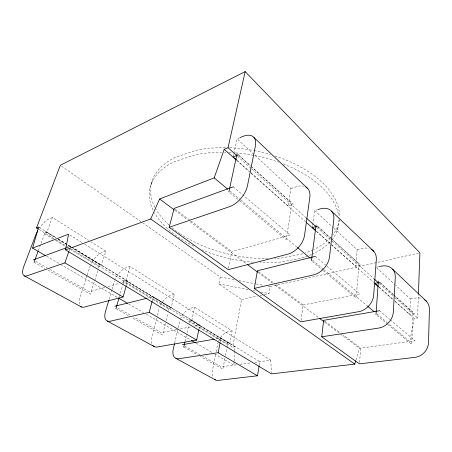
<?xml version="1.0" encoding="UTF-8"?>
<svg xmlns="http://www.w3.org/2000/svg" width="452" height="452" viewBox="0 0 452 452"><rect width="100%" height="100%" fill="white"/><g stroke="black" fill="none" stroke-linecap="round" stroke-linejoin="round"><path stroke-width="0.34" stroke-dasharray="2.26 1.69" d="M395.172 301.597L414.134 318.485L417.558 317.942L418.394 294.845M393.748 294.947L414.444 313.603L409.755 314.349L410.416 298.964L395.573 285.252M234.057 361.736L233.842 365.137L215.005 354.187M234.096 361.058L234.684 351.537M234.729 350.859L234.983 346.774L71.761 247.233M359.538 362.493L360.702 348.108L342.723 334.644M330.96 238.345L360.532 265.008L355.628 266.098L357.125 249.736L333.842 228.232M337.429 229.949L337.915 225.548M312.428 227.593L312.705 225.548M312.795 224.87L314.699 210.547L317.31 209.762M301.055 320.479L303.106 304.981L275.454 284.285M250.894 166.178L293.269 204.372L288.173 205.976L290.924 188.586L237.097 138.86L239.487 137.849M259.25 365.03L259.793 361.662L221.039 338.017L215.508 338.972M264.183 294.602L268.985 293.563L270.115 286.619L418.535 253.16M234.983 346.774L232.74 347.13L241.537 299.523L218.836 283.918L220.26 277.036L142.318 222.57M229.735 343.695L191.755 320.536L188.687 321.174L226.678 344.204L229.735 343.695L232.136 330.892L194.71 307.275L191.518 307.976A13.277 8.006 -58.6 0 0 180.879 318.05M414.134 318.485L409.794 341.492L388.709 323.858M224.921 358.368L222.881 369.148L200.287 356.357M225.441 355.639L226.864 348.13M226.994 347.447L227.876 342.853L189.936 319.739L189.185 323.027M220.254 342.028L221.039 338.017M215.581 354.577L212.355 370.906A11.215 7.424 -61.6 0 0 212.773 377.019M216.118 351.854L217.598 344.367A12.571 8.255 -59.3 0 1 218.485 341.379M228.48 268.324L231.836 251.628L290.297 235.136L242.922 195.015M198.982 329.186L199.863 325.095L153.301 296.681L147.216 298.196M233.153 156.934L233.74 154.256M233.887 153.584L237.097 138.86M191.755 320.536L194.71 307.275M185.021 341.582L186.41 335.395M187.026 332.649L188.569 325.773M174.636 343.153L179.636 321.671A13.277 8.006 -58.6 0 1 180.653 318.564M171.11 307.948L126.018 280.455L122.967 281.336L168.048 308.659L171.11 307.948L174.382 294.45L130.023 266.465L126.854 267.426A14.498 7.396 -57.5 0 0 115.362 279.189M165.353 323.395L162.528 334.977L131.905 317.637M166.02 320.671L167.845 313.191M168.511 310.467L169.325 307.179L124.311 279.754L122.769 285.054M156.793 318.242L151.962 337.384A12.204 7.074 -60.1 0 0 151.94 343.769M157.482 315.507L159.036 309.354A13.656 7.837 -58.2 0 1 159.505 307.772M152.07 301.439L153.301 296.681M126.498 285.003L127.633 281.014L72.444 247.334M126.018 280.455L130.023 266.465M150.928 184.924L152.171 180.625M119.3 297.083L122.577 285.726M109.09 299.405L111.898 289.93M112.096 289.252L114.102 282.483A14.498 7.396 -57.5 0 1 114.661 280.845M355.927 360.142L359.526 348.249L415.06 340.797L390.291 319.824M69.907 249.171L98.293 266.375L101.316 265.397L105.762 251.154L90.925 241.792M97.785 270.697L90.434 294.156L47.528 269.861M98.621 268.047L99.666 264.736L73.134 248.572M86.999 275.703L80.01 297.45A13.396 6.441 -58.7 0 0 79.366 304.106M87.208 275.048L89.541 267.799A14.956 7.108 -57.2 0 1 90.897 264.431M69.037 250.894L69.727 248.899M69.958 248.233L70.642 246.238L71.845 246.967M53.003 238.922L43.94 233.43L46.901 232.215L52.359 217.457L88.552 240.294M38.318 250.702L45.392 231.667L55.641 237.916M52.359 217.457L49.274 218.768A15.967 6.362 -56.6 0 0 39.55 227.927M66.698 247.679L70.642 246.238M105.762 251.154L102.61 252.216A14.956 7.108 -57.2 0 0 91.174 263.872M290.924 188.586L296.201 186.8A19.572 12.108 -47.7 0 1 303.744 186.224M104.785 287.461L89.372 291.806L49.675 269.279M108.147 286.512L118.899 283.477M122.26 282.534L127.633 281.014M174.382 294.45L171.195 295.229A13.656 7.837 -58.2 0 0 160.364 305.659M357.125 249.736L362.205 248.493A17.419 12.662 -45.5 0 1 369.03 248.442M376.748 267.149L378.623 266.731M241.537 299.523L257.318 296.094M260.064 295.501L263.493 294.755M177.031 329.542L161.189 332.627L133.69 317.022M180.489 328.864L191.563 326.711M194.326 326.169L199.863 325.095M303.106 304.981L359.741 293.947L326.033 265.403M232.136 330.892L228.966 331.463A12.571 8.255 -59.3 0 0 218.689 340.887M410.416 298.964L415.269 298.094A15.713 12.758 -42.2 0 1 421.863 298.456M236.424 364.804L221.373 366.826L202.456 356.103M239.865 364.34L251.544 362.775M254.73 362.329L270.742 360.176L271.449 373.188M220.26 277.036L234.797 279.828M238.955 280.63L255.572 283.822M256.267 283.958L263.188 285.285M268.036 286.218L270.115 286.619M218.836 283.918L248.374 289.596M253.182 290.523L256.617 291.184M260.742 291.975L268.985 293.563M34.041 262.228L45.076 268.471M115.978 308.62L128.837 315.903M183.8 347.017L197.846 354.973M35.646 261.301L47.24 267.889M117.825 308.004L131.249 315.632M184.795 346.062L200.021 354.718M46.556 256.239L59.941 264.024M60.551 264.375L117.141 297.28M128.701 304.004L143.307 312.496M146.346 314.264L190.704 340.051M196.174 343.232L211.971 352.419M55.415 240.385L69.303 248.803M58.054 239.385L70.116 246.735M38.906 229.413L53.957 238.554M56.364 240.018L66.597 246.233M67.201 246.6L68.405 247.329M71.416 249.154L232.74 347.13M39.267 227.412L56.116 237.69M58.523 239.159L71.156 246.865M46.901 232.215L55.873 237.684M58.263 239.148L70.823 246.803M71.416 247.165L101.316 265.397M69.761 234.933L82.337 242.769M84.739 244.266L270.742 360.176M61.495 166.093L141.742 222.169M174.845 210.333L187.235 219.587M190.049 221.689L246.368 263.748M258.194 272.579L272.273 283.093M275.087 285.195L318.434 317.558M324.626 322.186L339.825 333.536M340.384 333.955L359.526 348.249M175.24 209.259L190.371 220.587M190.93 221.005L231.836 251.628M258.527 271.612L274.895 283.862M324.739 321.18L340.475 332.96M229.955 192.812L239.159 200.485M239.701 200.937L286.252 239.758L291.896 203.247L252.193 167.472M312.507 261.651L322.734 270.177M323.27 270.624L356.091 297.992L359.103 263.821L331.107 238.588M377.075 315.49L387.364 324.073M387.906 324.519L411.738 344.396L413.004 312.4L393.861 295.145M229.865 190.987L240.131 199.569M240.667 200.021L296.84 247.007M310.338 258.301L311.959 259.657M312.501 260.109L323.304 269.143M323.841 269.595L367.086 305.767M376.815 313.908L388.172 323.4M233.232 186.812L242.385 194.563M315.332 256.34L325.496 264.951M379.522 310.699L389.748 319.366M236.825 160.2L250.448 172.348M250.973 172.811L288.173 205.976M316.643 231.351L330.87 244.029M331.395 244.498L355.628 266.098M379.098 287.02L394.167 300.45M394.686 300.913L409.755 314.349M236.842 160.545L248.933 171.314M251.035 173.189L305.699 221.887M316.208 231.249L330.926 244.362M331.452 244.831L373.578 282.359M378.844 287.048L393.065 299.716M237.486 156.2L251.137 168.46M251.662 168.929L306.264 217.977M316.762 227.407L331.463 240.611M331.983 241.08L373.985 278.805M379.234 283.523L394.455 297.196M394.98 297.67L417.558 317.942M238.34 154.855L250.374 165.703M317.468 226.186L330.44 237.882M379.776 282.353L393.229 294.478M239.136 155.703L250.109 165.59M318.14 226.904L330.587 238.119M380.409 283.02L393.347 294.676M314.699 210.547L333.327 227.751M376.635 267.759L395.059 284.777M339.266 219.683A95.734 53.342 11.2 0 1 332.751 235.063M330.485 237.741A95.734 53.342 11.2 0 1 313.829 249.493M313.219 249.775A95.734 53.342 11.2 0 1 305.479 252.86M302.767 253.742A95.734 53.342 11.2 0 1 301.394 254.148L282.059 257.894A95.734 53.342 11.2 0 1 274.5 258.499M268.138 258.697A95.734 53.342 11.2 0 1 180.732 234.113M180.173 233.735A95.734 53.342 11.2 0 1 171.67 227.35M169.082 225.09A95.734 53.342 11.2 0 1 155.923 209.146M154.94 207.332A95.734 53.342 11.2 0 1 175.093 157.392L195.998 150.358A95.734 53.342 11.2 0 1 225.542 147.663M229.672 147.776A95.734 53.342 11.2 0 1 253.391 150.471M254.075 150.601A95.734 53.342 11.2 0 1 270.319 154.516M274.895 155.934A95.734 53.342 11.2 0 1 339.48 216.96M338.989 219.531A96.118 52.974 11.2 0 1 332.26 239.385M329.988 242.04A96.118 52.974 11.2 0 1 312.061 254.233M311.434 254.51A96.118 52.974 11.2 0 1 300.817 258.273L281.421 261.945A96.118 52.974 11.2 0 1 260.324 262.601M253.346 262.188A96.118 52.974 11.2 0 1 201.993 249.849M193.755 246.114A96.118 52.974 11.2 0 1 154.448 212.711M153.092 210.101A96.118 52.974 11.2 0 1 173.867 161.878L194.835 154.923A96.118 52.974 11.2 0 1 221.757 152.279M224.486 152.301A96.118 52.974 11.2 0 1 225.859 152.33M228.633 152.42A96.118 52.974 11.2 0 1 232.136 152.607M235.661 152.872A96.118 52.974 11.2 0 1 253.832 155.409M254.516 155.544A96.118 52.974 11.2 0 1 278.681 162.2M283.331 163.94A96.118 52.974 11.2 0 1 338.672 215.892"/><path stroke-width="0.68" d="M378.341 281.155L375.991 314.586M418.416 294.145L419.908 252.849L245.165 71.608L60.336 165.285L36.499 227.955L38.307 229.051M316.067 225.034L311.434 260.753M424.439 299.659A15.713 12.758 -42.2 0 1 429.4 309.479L428.519 342.684A13.984 11.82 -45 0 1 414.925 357.368L359.425 363.86L321.745 336.808L323.615 320.338L379.522 310.699M237.046 153.821L228.876 191.914M214.627 379.426A11.215 7.424 -61.6 0 0 218.446 380.358L257.516 375.787L259.143 365.702M183.8 347.017L184.868 342.271M371.16 249.267A17.419 12.662 -45.5 0 1 376.313 259.651L373.685 295.15A15.56 11.803 -47.9 0 1 358.724 311.688L300.874 321.824L254.301 288.393L257.403 270.765L315.332 256.34M355.724 360.803L354.724 364.109L271.482 373.877L65.563 249.866L68.563 234.187L32.561 248.103L38.663 227.045L36.499 227.955M174.483 343.819L173.235 349.193A11.854 7.215 -60.6 0 0 178.879 358.747L218.163 352.718L220.124 342.695M152.923 345.548A12.204 7.074 -60.1 0 0 157.33 346.983L196.631 340.096L198.835 329.864M65.563 249.866L150.725 218.988L159.641 198.976L214.203 177.885L224.232 149.307L228.04 147.714L245.165 71.608M115.978 308.62L118.916 298.416M108.887 300.083L105.474 311.586A12.972 6.69 -59.1 0 0 110.152 321.214L149.245 312.309L152.07 301.439M305.789 187.021A19.572 12.108 -47.7 0 1 309.84 197.27L304.552 235.215A17.555 11.373 -49.6 0 1 287.924 254.143L228.209 269.658L169.184 227.283L174.122 208.417L233.232 186.812M80.733 306.524A13.396 6.441 -58.7 0 0 84.247 307.066L123.085 296.975L126.306 285.67M34.041 262.228L38.075 251.352M37.748 230.814A15.967 6.362 -56.6 0 0 35.527 235.503L23.866 266.29A14.328 5.78 -57.8 0 0 27.024 275.81L64.918 262.872L68.811 251.561M240.08 137.594L242.47 136.577A21.334 11.3 -48.9 0 1 255.363 146.137L247.481 185.744A19.199 10.69 -50.4 0 1 229.526 206.683L169.184 227.283M66.043 247.916L33.205 259.917M238.34 154.855L233.153 156.934L236.3 159.737M317.965 209.564L319.92 208.971A18.798 12.362 -47.1 0 1 333.785 219.74L329.519 256.86A16.837 11.577 -49.1 0 1 313.485 274.918L254.301 288.393M146.544 298.365L114.768 306.27M317.468 226.186L312.428 227.593L315.592 230.413M379.251 266.595L381.132 266.183A16.809 12.735 -44.6 0 1 395.28 277.455L393.319 312.168A14.995 11.842 -47.1 0 1 378.844 328.039L321.745 336.808M214.129 339.209L182.359 344.678M379.776 282.353L374.945 283.314L378.058 286.093M24.38 275.889L81.45 306.964M107.299 321.033L154.403 346.678M175.924 358.396L215.463 379.923M32.561 248.103L45.336 255.533M118.356 297.987L127.481 303.298M191.309 340.407L195.563 342.882M64.918 262.872L123.085 296.975M149.245 312.309L196.631 340.096M218.163 352.718L257.516 375.787M150.725 218.988L354.724 364.109M159.641 198.976L174.28 209.914M247.493 264.584L257.629 272.155M319.558 318.4L324.061 321.762M214.203 177.885L227.706 189.179M297.376 247.459L309.801 257.849M367.629 306.219L374.115 311.648M224.232 149.307L236.317 160.076M306.224 222.356L315.682 230.78M374.635 283.297L378.318 286.579M228.04 147.714L236.967 155.731M306.784 218.446L316.236 226.932M374.51 279.279L378.708 283.048M253.956 137.493L307.852 188.687M331.582 211.225L373.787 251.312M392.635 269.217L426.581 301.456"/></g></svg>
